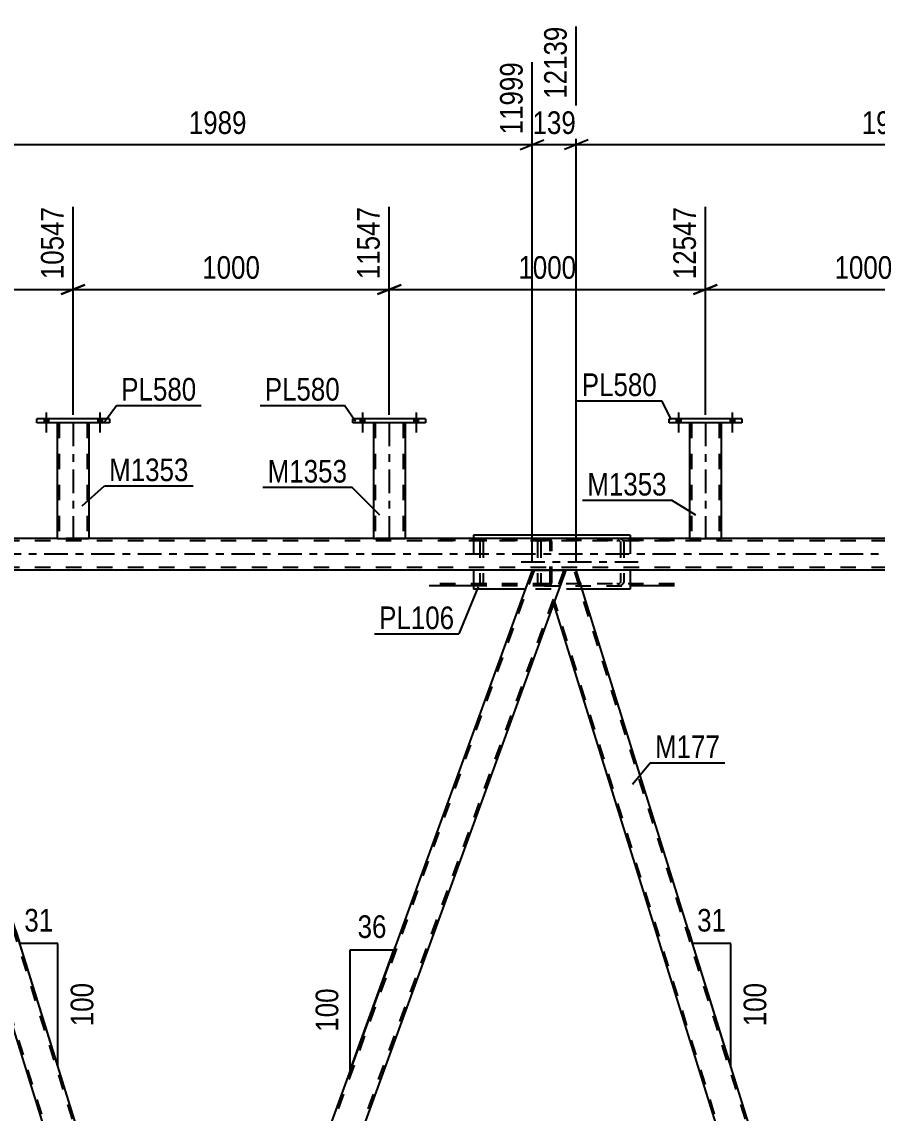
# Model space of a CAD drawing. Header units: millimetres. Extents: x -857 to 332, y -866 to -25.
# Drawn here: x -393.4 to -285.2, y -747.5 to -609.5 of the extents above; entities that cross this region are included whole.
import ezdxf

# ---------------------------------------------------------------- set-up
doc = ezdxf.new("R2010")
doc.units = ezdxf.units.MM
doc.linetypes.add('DXK_LINE_DOT2', pattern=[3.9198, 1.9599, -1.9599])
doc.linetypes.add('DXK_LINE_DOT3', pattern=[5.9187, 2.979, -0.9799, 0.9799, -0.9799])
doc.styles.add('Arial Narrow', font='ARIALN.TTF', dxfattribs={"height": 0.2})

# ---------------------------------------------------------------- blocks, each defined once
blk = doc.blocks.new('Part-570386455-6812 - 6466')
at = {"color": 2, "linetype": 'Continuous'}
for p, q in [((-409.69, -678.84), (-411.23, -683.09)), ((-408.37, -678.84), (-409.69, -678.84)), ((-371.67, -796.59), (-408.37, -678.84)), ((-411.23, -683.09), (-374.77, -800.06)), ((-372.93, -800.06), (-371.67, -796.59))]:
    blk.add_line(p, q, dxfattribs=at)
at = {"color": 7, "linetype": 'DXK_LINE_DOT2'}
for p, q in [((-371.8, -796.96), (-408.62, -678.84)), ((-374.52, -800.06), (-411.1, -682.72)), ((-371.67, -796.59), (-371.94, -797.33)), ((-374.77, -800.06), (-372.93, -800.06))]:
    blk.add_line(p, q, dxfattribs=at)
blk = doc.blocks.new('Part-570386455-7061 - 6466')
at = {"color": 7, "linetype": 'DXK_LINE_DOT2'}
for p, q in [((-327.25, -674.84), (-327.59, -674.88)), ((-327.42, -675.1), (-327.25, -675.08)), ((-310.8, -674.84), (-327.25, -674.84)), ((-310.8, -675.08), (-327.25, -675.08)), ((-317.75, -674.88), (-318.08, -674.84)), ((-318.08, -675.08), (-317.91, -675.1)), ((-328.06, -675.14), (-328.13, -675.32)), ((-328.13, -675.32), (-328.13, -680.36)), ((-327.69, -675.32), (-327.66, -675.23)), ((-327.69, -675.32), (-327.69, -680.36)), ((-317.68, -675.23), (-317.65, -675.32)), ((-317.65, -675.32), (-317.65, -680.36)), ((-317.21, -675.32), (-317.27, -675.14)), ((-317.21, -675.32), (-317.21, -680.36)), ((-328.13, -680.36), (-328.06, -680.55)), ((-327.66, -680.45), (-327.69, -680.36)), ((-327.25, -680.6), (-327.42, -680.58)), ((-310.8, -680.6), (-327.25, -680.6)), ((-317.91, -680.58), (-318.08, -680.6)), ((-317.65, -680.36), (-317.68, -680.45)), ((-317.27, -680.55), (-317.21, -680.36)), ((-327.59, -680.8), (-327.25, -680.84)), ((-327.25, -680.84), (-316.41, -680.84)), ((-318.08, -680.84), (-317.75, -680.8))]:
    blk.add_line(p, q, dxfattribs=at)
at = {"color": 7, "linetype": 'DXK_LINE_DOT3'}
blk.add_line((-315.38, -677.84), (-331.02, -677.84), dxfattribs=at)
at = {"color": 2, "linetype": 'Continuous'}
blk.add_line((-310.8, -680.84), (-316.41, -680.84), dxfattribs=at)
at = {"color": 7, "linetype": 'DXK_LINE_DOT2'}
for centre, radius, start, end in [((-327.45, -675.68), 0.817, 99.5182, 138.0638), ((-327.35, -675.5), 0.409, 99.5182, 138.0638), ((-317.98, -675.5), 0.409, 41.9362, 80.4818), ((-317.88, -675.68), 0.817, 41.9362, 80.4818), ((-327.45, -680), 0.817, 221.9362, 260.4818), ((-327.35, -680.18), 0.409, 221.9362, 260.4818), ((-317.98, -680.18), 0.409, 279.5182, 318.0638), ((-317.88, -680), 0.817, 279.5182, 318.0638)]:
    blk.add_arc(centre, radius, start, end, dxfattribs=at)
blk = doc.blocks.new('Part-570386455-6611 - 6466')
at = {"color": 2, "linetype": 'Continuous'}
for p, q in [((-302.29, -659.72), (-311.49, -659.72)), ((-311.49, -660.2), (-311.49, -659.72)), ((-302.29, -659.72), (-302.29, -660.2)), ((-302.29, -660.2), (-311.49, -660.2))]:
    blk.add_line(p, q, dxfattribs=at)
blk = doc.blocks.new('Part-570386455-6513 - 6466')
at = {"color": 7, "linetype": 'DXK_LINE_DOT2'}
for p, q in [((-127.13, -674.84), (-788.89, -674.84)), ((-384.89, -674.84), (-388.89, -674.84)), ((-344.89, -674.84), (-348.89, -674.84)), ((-304.89, -674.84), (-308.89, -674.84)), ((-127.13, -675.16), (-808.78, -675.16)), ((-127.13, -678.52), (-808.78, -678.52)), ((-323.23, -678.84), (-328.81, -678.84))]:
    blk.add_line(p, q, dxfattribs=at)
at = {"color": 2, "linetype": 'Continuous'}
for p, q in [((-388.89, -674.84), (-424.89, -674.84)), ((-348.89, -674.84), (-384.89, -674.84)), ((-308.89, -674.84), (-344.89, -674.84)), ((-268.89, -674.84), (-304.89, -674.84)), ((-328.81, -678.84), (-408.37, -678.84)), ((-243.67, -678.84), (-323.23, -678.84))]:
    blk.add_line(p, q, dxfattribs=at)
at = {"color": 7, "linetype": 'DXK_LINE_DOT3'}
blk.add_line((-127.13, -676.84), (-808.78, -676.84), dxfattribs=at)
blk = doc.blocks.new('Part-570386455-6554 - 6466')
at = {"color": 2, "linetype": 'Continuous'}
for p, q in [((-308.89, -660.2), (-308.89, -674.84)), ((-304.89, -660.2), (-304.89, -674.84)), ((-308.89, -674.84), (-304.89, -674.84))]:
    blk.add_line(p, q, dxfattribs=at)
at = {"color": 7, "linetype": 'DXK_LINE_DOT2'}
for p, q in [((-304.89, -660.2), (-308.89, -660.2)), ((-308.89, -660.2), (-308.86, -660.2)), ((-308.65, -660.2), (-308.65, -674.84)), ((-305.13, -660.2), (-305.13, -674.84)), ((-305.19, -674.84), (-305.15, -674.84)), ((-305.15, -674.84), (-305.19, -674.84)), ((-305.13, -674.84), (-305.15, -674.84)), ((-305.15, -674.84), (-305.13, -674.84))]:
    blk.add_line(p, q, dxfattribs=at)
at = {"color": 7, "linetype": 'DXK_LINE_DOT3'}
blk.add_line((-306.89, -660.2), (-306.89, -674.84), dxfattribs=at)
blk = doc.blocks.new('Bolt-570386455-6630 - 6466')
at = {"linetype": 'Continuous'}
for points in [[(-390.01, -659.72), (-390.57, -659.72), (-390.57, -660.2), (-390.01, -660.2)], [(-390.01, -659.72), (-390.57, -659.72), (-390.57, -660.2), (-390.01, -660.2)], [(-383.21, -659.72), (-383.77, -659.72), (-383.77, -660.2), (-383.21, -660.2)], [(-383.21, -659.72), (-383.77, -659.72), (-383.77, -660.2), (-383.21, -660.2)]]:
    blk.add_hatch(color=1, dxfattribs=at).paths.add_polyline_path(points)
at = {"color": 1, "linetype": 'Continuous'}
for p, q in [((-390.57, -659.72), (-390.57, -660.2)), ((-390.57, -659.72), (-390.57, -660.2)), ((-390.29, -658.92), (-390.29, -661.44)), ((-390.29, -658.92), (-390.29, -661.44)), ((-390.01, -659.72), (-390.01, -660.2)), ((-390.01, -659.72), (-390.01, -660.2)), ((-383.77, -659.72), (-383.77, -660.2)), ((-383.77, -659.72), (-383.77, -660.2)), ((-383.49, -658.92), (-383.49, -661.44)), ((-383.49, -658.92), (-383.49, -661.44)), ((-383.21, -659.72), (-383.21, -660.2)), ((-383.21, -659.72), (-383.21, -660.2))]:
    blk.add_line(p, q, dxfattribs=at)
blk = doc.blocks.new('Bolt-570386455-6640 - 6466')
at = {"linetype": 'Continuous'}
for points in [[(-310.01, -659.72), (-310.57, -659.72), (-310.57, -660.2), (-310.01, -660.2)], [(-310.01, -659.72), (-310.57, -659.72), (-310.57, -660.2), (-310.01, -660.2)], [(-303.21, -659.72), (-303.77, -659.72), (-303.77, -660.2), (-303.21, -660.2)], [(-303.21, -659.72), (-303.77, -659.72), (-303.77, -660.2), (-303.21, -660.2)]]:
    blk.add_hatch(color=1, dxfattribs=at).paths.add_polyline_path(points)
at = {"color": 1, "linetype": 'Continuous'}
for p, q in [((-310.57, -659.72), (-310.57, -660.2)), ((-310.57, -659.72), (-310.57, -660.2)), ((-310.29, -658.92), (-310.29, -661.44)), ((-310.29, -658.92), (-310.29, -661.44)), ((-310.01, -659.72), (-310.01, -660.2)), ((-310.01, -659.72), (-310.01, -660.2)), ((-303.77, -659.72), (-303.77, -660.2)), ((-303.77, -659.72), (-303.77, -660.2)), ((-303.49, -658.92), (-303.49, -661.44)), ((-303.49, -658.92), (-303.49, -661.44)), ((-303.21, -659.72), (-303.21, -660.2)), ((-303.21, -659.72), (-303.21, -660.2))]:
    blk.add_line(p, q, dxfattribs=at)
blk = doc.blocks.new('Part-570386455-6707 - 6466')
at = {"color": 2, "linetype": 'Continuous'}
for p, q in [((-388.89, -660.2), (-388.89, -674.84)), ((-384.89, -660.2), (-384.89, -674.84)), ((-388.89, -674.84), (-384.89, -674.84))]:
    blk.add_line(p, q, dxfattribs=at)
at = {"color": 7, "linetype": 'DXK_LINE_DOT2'}
for p, q in [((-384.89, -660.2), (-388.89, -660.2)), ((-388.89, -660.2), (-388.86, -660.2)), ((-388.65, -660.2), (-388.65, -674.84)), ((-385.13, -660.2), (-385.13, -674.84)), ((-385.19, -674.84), (-385.15, -674.84)), ((-385.15, -674.84), (-385.19, -674.84)), ((-385.13, -674.84), (-385.15, -674.84)), ((-385.15, -674.84), (-385.13, -674.84))]:
    blk.add_line(p, q, dxfattribs=at)
at = {"color": 7, "linetype": 'DXK_LINE_DOT3'}
blk.add_line((-386.89, -660.2), (-386.89, -674.84), dxfattribs=at)
blk = doc.blocks.new('Bolt-570386455-6632 - 6466')
at = {"linetype": 'Continuous'}
for points in [[(-350.01, -659.72), (-350.57, -659.72), (-350.57, -660.2), (-350.01, -660.2)], [(-350.01, -659.72), (-350.57, -659.72), (-350.57, -660.2), (-350.01, -660.2)], [(-343.21, -659.72), (-343.77, -659.72), (-343.77, -660.2), (-343.21, -660.2)], [(-343.21, -659.72), (-343.77, -659.72), (-343.77, -660.2), (-343.21, -660.2)]]:
    blk.add_hatch(color=1, dxfattribs=at).paths.add_polyline_path(points)
at = {"color": 1, "linetype": 'Continuous'}
for p, q in [((-350.57, -659.72), (-350.57, -660.2)), ((-350.57, -659.72), (-350.57, -660.2)), ((-350.29, -658.92), (-350.29, -661.44)), ((-350.29, -658.92), (-350.29, -661.44)), ((-350.01, -659.72), (-350.01, -660.2)), ((-350.01, -659.72), (-350.01, -660.2)), ((-343.77, -659.72), (-343.77, -660.2)), ((-343.77, -659.72), (-343.77, -660.2)), ((-343.49, -658.92), (-343.49, -661.44)), ((-343.49, -658.92), (-343.49, -661.44)), ((-343.21, -659.72), (-343.21, -660.2)), ((-343.21, -659.72), (-343.21, -660.2))]:
    blk.add_line(p, q, dxfattribs=at)
blk = doc.blocks.new('Part-570386455-6700 - 6466')
at = {"color": 2, "linetype": 'Continuous'}
for p, q in [((-382.29, -659.72), (-391.49, -659.72)), ((-391.49, -660.2), (-391.49, -659.72)), ((-382.29, -659.72), (-382.29, -660.2)), ((-382.29, -660.2), (-391.49, -660.2))]:
    blk.add_line(p, q, dxfattribs=at)
blk = doc.blocks.new('Part-570386455-6830 - 6466')
at = {"color": 7, "linetype": 'DXK_LINE_DOT2'}
for p, q in [((-328.55, -678.84), (-372.67, -800.06)), ((-324.81, -678.84), (-368.93, -800.06)), ((-324.55, -678.84), (-326.1, -683.09)), ((-371.67, -796.59), (-372.93, -800.06)), ((-368.67, -800.06), (-372.93, -800.06))]:
    blk.add_line(p, q, dxfattribs=at)
at = {"color": 2, "linetype": 'Continuous'}
for p, q in [((-328.81, -678.84), (-371.67, -796.59)), ((-328.81, -678.84), (-324.55, -678.84)), ((-326.1, -683.09), (-368.67, -800.06))]:
    blk.add_line(p, q, dxfattribs=at)
blk = doc.blocks.new('Part-570386455-6853 - 6466')
at = {"color": 7, "linetype": 'DXK_LINE_DOT2'}
for p, q in [((-326.75, -674.84), (-341.84, -674.84)), ((-326.75, -675.08), (-341.84, -675.08)), ((-334.55, -674.84), (-334.89, -674.88)), ((-334.72, -675.1), (-334.55, -675.08)), ((-328.13, -675.08), (-328.13, -674.84)), ((-326.59, -674.88), (-326.75, -674.84)), ((-326.75, -675.08), (-326.67, -675.1)), ((-326.67, -675.1), (-326.6, -675.15)), ((-326.44, -674.98), (-326.59, -674.88)), ((-326.35, -675.14), (-326.44, -674.98)), ((-335.36, -675.14), (-335.43, -675.32)), ((-335.43, -675.32), (-335.43, -680.36)), ((-334.99, -675.32), (-334.96, -675.23)), ((-334.99, -675.32), (-334.99, -680.36)), ((-326.6, -675.15), (-326.55, -675.23)), ((-326.55, -675.23), (-326.54, -675.32)), ((-326.54, -680.36), (-326.54, -675.32)), ((-326.32, -675.32), (-326.35, -675.14)), ((-326.32, -680.36), (-326.32, -675.32)), ((-326.75, -680.6), (-341.84, -680.6)), ((-335.43, -680.36), (-335.36, -680.55)), ((-334.96, -680.45), (-334.99, -680.36)), ((-334.55, -680.6), (-334.72, -680.58)), ((-328.13, -680.84), (-328.13, -680.6)), ((-326.67, -680.58), (-326.75, -680.6)), ((-326.6, -680.53), (-326.67, -680.58)), ((-326.55, -680.45), (-326.6, -680.53)), ((-326.54, -680.36), (-326.55, -680.45)), ((-326.44, -680.7), (-326.35, -680.55)), ((-326.35, -680.55), (-326.32, -680.36)), ((-326.75, -680.84), (-336.23, -680.84)), ((-334.89, -680.8), (-334.55, -680.84)), ((-326.75, -680.84), (-326.59, -680.8)), ((-326.59, -680.8), (-326.44, -680.7))]:
    blk.add_line(p, q, dxfattribs=at)
at = {"color": 2, "linetype": 'Continuous'}
blk.add_line((-336.23, -680.84), (-341.84, -680.84), dxfattribs=at)
at = {"color": 7, "linetype": 'DXK_LINE_DOT2'}
for centre, radius, start, end in [((-334.75, -675.68), 0.817, 99.5182, 138.0638), ((-334.65, -675.5), 0.409, 99.5182, 138.0638), ((-334.75, -680), 0.817, 221.9362, 260.4818), ((-334.65, -680.18), 0.409, 221.9362, 260.4818)]:
    blk.add_arc(centre, radius, start, end, dxfattribs=at)
blk = doc.blocks.new('Part-570386455-6992 - 6466')
at = {"color": 2, "linetype": 'Continuous'}
for p, q in [((-348.89, -660.2), (-348.89, -674.84)), ((-344.89, -660.2), (-344.89, -674.84)), ((-348.89, -674.84), (-344.89, -674.84))]:
    blk.add_line(p, q, dxfattribs=at)
at = {"color": 7, "linetype": 'DXK_LINE_DOT2'}
for p, q in [((-344.89, -660.2), (-348.89, -660.2)), ((-348.89, -660.2), (-348.86, -660.2)), ((-348.65, -660.2), (-348.65, -674.84)), ((-345.13, -660.2), (-345.13, -674.84)), ((-345.19, -674.84), (-345.15, -674.84)), ((-345.15, -674.84), (-345.19, -674.84)), ((-345.13, -674.84), (-345.15, -674.84)), ((-345.15, -674.84), (-345.13, -674.84))]:
    blk.add_line(p, q, dxfattribs=at)
at = {"color": 7, "linetype": 'DXK_LINE_DOT3'}
blk.add_line((-346.89, -660.2), (-346.89, -674.84), dxfattribs=at)
blk = doc.blocks.new('Part-570386455-6997 - 6466')
at = {"color": 2, "linetype": 'Continuous'}
for p, q in [((-342.29, -659.72), (-351.49, -659.72)), ((-351.49, -660.2), (-351.49, -659.72)), ((-342.29, -659.72), (-342.29, -660.2)), ((-342.29, -660.2), (-351.49, -660.2))]:
    blk.add_line(p, q, dxfattribs=at)
blk = doc.blocks.new('Part-570386455-7044 - 6466')
at = {"color": 2, "linetype": 'Continuous'}
for p, q in [((-336.23, -674.44), (-336.23, -674.84)), ((-316.41, -674.44), (-336.23, -674.44)), ((-316.41, -674.44), (-316.41, -674.84)), ((-336.23, -678.84), (-336.23, -681.24)), ((-316.41, -678.84), (-316.41, -681.24)), ((-329.68, -681.24), (-336.23, -681.24)), ((-316.41, -681.24), (-322.49, -681.24))]:
    blk.add_line(p, q, dxfattribs=at)
at = {"color": 7, "linetype": 'DXK_LINE_DOT2'}
for p, q in [((-336.23, -674.84), (-336.23, -678.84)), ((-316.41, -674.84), (-316.41, -678.84)), ((-322.49, -681.24), (-329.68, -681.24))]:
    blk.add_line(p, q, dxfattribs=at)
blk = doc.blocks.new('Part-570386455-7066 - 6466')
at = {"color": 7, "linetype": 'DXK_LINE_DOT2'}
for p, q in [((-243.42, -678.84), (-287.54, -800.06)), ((-239.67, -678.84), (-283.79, -800.06)), ((-239.42, -678.84), (-240.97, -683.09)), ((-286.53, -796.59), (-287.8, -800.06)), ((-283.54, -800.06), (-287.8, -800.06))]:
    blk.add_line(p, q, dxfattribs=at)
at = {"color": 2, "linetype": 'Continuous'}
for p, q in [((-243.67, -678.84), (-286.53, -796.59)), ((-243.67, -678.84), (-239.42, -678.84)), ((-240.97, -683.09), (-283.54, -800.06))]:
    blk.add_line(p, q, dxfattribs=at)
blk = doc.blocks.new('Part-570386455-7090 - 6466')
at = {"color": 2, "linetype": 'Continuous'}
for p, q in [((-324.55, -678.84), (-326.1, -683.09)), ((-323.23, -678.84), (-324.55, -678.84)), ((-286.53, -796.59), (-323.23, -678.84)), ((-326.1, -683.09), (-289.64, -800.06)), ((-287.8, -800.06), (-286.53, -796.59))]:
    blk.add_line(p, q, dxfattribs=at)
at = {"color": 7, "linetype": 'DXK_LINE_DOT2'}
for p, q in [((-286.67, -796.96), (-323.49, -678.84)), ((-289.39, -800.06), (-325.96, -682.72)), ((-286.53, -796.59), (-286.8, -797.33)), ((-289.64, -800.06), (-287.8, -800.06))]:
    blk.add_line(p, q, dxfattribs=at)
blk = doc.blocks.new('AngleDimension-570386455-49890 - 6466')
at = {"color": 7, "linetype": 'Continuous'}
for p, q in [((-394.17, -724.41), (-393.65, -726.07)), ((-388.83, -726.07), (-393.65, -726.07)), ((-388.83, -741.54), (-393.65, -726.07)), ((-388.83, -741.54), (-388.83, -726.07))]:
    blk.add_line(p, q, dxfattribs=at)
at = {"color": 0}
blk.add_wipeout([(-383.73, -730.47), (-387.93, -730.47), (-387.93, -737.15), (-383.73, -737.15)], dxfattribs=at)
at = {"color": 3, "style": 'Arial Narrow'}
blk.add_text('100', height=2.863, rotation=90.0002, dxfattribs=at).set_placement((-384.33, -736.55))
at = {"color": 0}
blk.add_wipeout([(-388.81, -725.17), (-388.81, -720.97), (-393.66, -720.97), (-393.66, -725.17)], dxfattribs=at)
at = {"color": 3, "style": 'Arial Narrow'}
blk.add_text('31', height=2.863, dxfattribs=at).set_placement((-393.06, -724.57))
blk = doc.blocks.new('StraightDimension-570386455-8242 - 6466')
at = {"color": 7, "linetype": 'Continuous'}
blk.add_line((-141.88, -678.84), (-498.82, -678.84), dxfattribs=at)
blk = doc.blocks.new('StraightDimension-570386455-17861 - 6466')
at = {"color": 7, "linetype": 'Continuous'}
for p, q in [((-346.89, -659.2), (-346.89, -632.9)), ((-306.89, -659.2), (-306.89, -632.9)), ((-345.39, -642.74), (-348.39, -643.94)), ((-346.89, -643.34), (-306.89, -643.34)), ((-308.39, -643.94), (-305.39, -642.74))]:
    blk.add_line(p, q, dxfattribs=at)
at = {"color": 0}
blk.add_wipeout([(-322.64, -642.59), (-322.64, -638.39), (-331.15, -638.39), (-331.15, -642.59)], dxfattribs=at)
at = {"color": 3, "style": 'Arial Narrow'}
blk.add_text('1000', height=2.863, dxfattribs=at).set_placement((-330.55, -641.99))
at = {"color": 0, "linetype": 'Continuous'}
blk.add_wipeout([(-307.49, -632.3), (-311.69, -632.3), (-311.69, -642.64), (-307.49, -642.64)], dxfattribs=at)
at = {"color": 3, "linetype": 'Continuous', "style": 'Arial Narrow'}
blk.add_text('12547', height=2.863, rotation=90.0002, dxfattribs=at).set_placement((-308.09, -642.04))
blk = doc.blocks.new('AngleDimension-570386455-49920 - 6466')
at = {"color": 7, "linetype": 'Continuous'}
for p, q in [((-351.84, -726.88), (-346.3, -726.88)), ((-351.84, -742.11), (-346.3, -726.88)), ((-351.84, -742.11), (-351.84, -726.88)), ((-346.14, -726.46), (-346.3, -726.88))]:
    blk.add_line(p, q, dxfattribs=at)
at = {"color": 0}
blk.add_wipeout([(-352.74, -731.15), (-356.94, -731.15), (-356.94, -737.84), (-352.74, -737.84)], dxfattribs=at)
at = {"color": 3, "style": 'Arial Narrow'}
blk.add_text('100', height=2.863, rotation=90.0002, dxfattribs=at).set_placement((-353.34, -737.24))
at = {"color": 0}
blk.add_wipeout([(-346.64, -725.98), (-346.64, -721.78), (-351.49, -721.78), (-351.49, -725.98)], dxfattribs=at)
at = {"color": 3, "style": 'Arial Narrow'}
blk.add_text('36', height=2.863, dxfattribs=at).set_placement((-350.89, -725.38))
blk = doc.blocks.new('StraightDimension-570386455-17860 - 6466')
at = {"color": 7, "linetype": 'Continuous'}
for p, q in [((-306.89, -659.2), (-306.89, -632.9)), ((-266.89, -659.2), (-266.89, -632.9)), ((-305.39, -642.74), (-308.39, -643.94)), ((-306.89, -643.34), (-266.89, -643.34)), ((-268.39, -643.94), (-265.39, -642.74))]:
    blk.add_line(p, q, dxfattribs=at)
at = {"color": 0}
blk.add_wipeout([(-282.64, -642.59), (-282.64, -638.39), (-291.15, -638.39), (-291.15, -642.59)], dxfattribs=at)
at = {"color": 3, "style": 'Arial Narrow'}
blk.add_text('1000', height=2.863, dxfattribs=at).set_placement((-290.55, -641.99))
at = {"color": 0, "linetype": 'Continuous'}
blk.add_wipeout([(-267.49, -632.3), (-271.69, -632.3), (-271.69, -642.64), (-267.49, -642.64)], dxfattribs=at)
at = {"color": 3, "linetype": 'Continuous', "style": 'Arial Narrow'}
blk.add_text('13547', height=2.863, rotation=90.0002, dxfattribs=at).set_placement((-268.09, -642.04))
blk = doc.blocks.new('StraightDimension-570386455-17862 - 6466')
at = {"color": 7, "linetype": 'Continuous'}
for p, q in [((-386.89, -659.2), (-386.89, -632.9)), ((-346.89, -659.2), (-346.89, -632.9)), ((-385.39, -642.74), (-388.39, -643.94)), ((-386.89, -643.34), (-346.89, -643.34)), ((-348.39, -643.94), (-345.39, -642.74))]:
    blk.add_line(p, q, dxfattribs=at)
at = {"color": 0}
blk.add_wipeout([(-362.64, -642.59), (-362.64, -638.39), (-371.15, -638.39), (-371.15, -642.59)], dxfattribs=at)
at = {"color": 3, "style": 'Arial Narrow'}
blk.add_text('1000', height=2.863, dxfattribs=at).set_placement((-370.55, -641.99))
at = {"color": 0, "linetype": 'Continuous'}
blk.add_wipeout([(-347.49, -632.3), (-351.69, -632.3), (-351.69, -642.64), (-347.49, -642.64)], dxfattribs=at)
at = {"color": 3, "linetype": 'Continuous', "style": 'Arial Narrow'}
blk.add_text('11547', height=2.863, rotation=90.0002, dxfattribs=at).set_placement((-348.09, -642.04))
blk = doc.blocks.new('StraightDimension-570386455-17863 - 6466')
at = {"color": 7, "linetype": 'Continuous'}
for p, q in [((-386.89, -659.2), (-386.89, -632.9)), ((-426.89, -659.2), (-426.89, -634.73)), ((-425.39, -642.74), (-428.39, -643.94)), ((-426.89, -643.34), (-386.89, -643.34)), ((-388.39, -643.94), (-385.39, -642.74))]:
    blk.add_line(p, q, dxfattribs=at)
at = {"color": 0}
blk.add_wipeout([(-402.64, -642.59), (-402.64, -638.39), (-411.15, -638.39), (-411.15, -642.59)], dxfattribs=at)
at = {"color": 3, "style": 'Arial Narrow'}
blk.add_text('1000', height=2.863, dxfattribs=at).set_placement((-410.55, -641.99))
at = {"color": 0, "linetype": 'Continuous'}
blk.add_wipeout([(-387.49, -632.3), (-391.69, -632.3), (-391.69, -642.64), (-387.49, -642.64)], dxfattribs=at)
at = {"color": 3, "linetype": 'Continuous', "style": 'Arial Narrow'}
blk.add_text('10547', height=2.863, rotation=90.0002, dxfattribs=at).set_placement((-388.09, -642.04))
blk = doc.blocks.new('StraightDimension-570386455-46990 - 6466')
at = {"color": 7, "linetype": 'Continuous'}
for p, q in [((-323.23, -677.84), (-323.23, -610.08)), ((-243.67, -677.84), (-243.67, -614.58)), ((-321.73, -624.42), (-324.73, -625.62)), ((-323.23, -625.02), (-243.67, -625.02)), ((-245.17, -625.62), (-242.17, -624.42))]:
    blk.add_line(p, q, dxfattribs=at)
at = {"color": 0}
blk.add_wipeout([(-279.2, -624.27), (-279.2, -620.07), (-287.71, -620.07), (-287.71, -624.27)], dxfattribs=at)
at = {"color": 3, "style": 'Arial Narrow'}
blk.add_text('1989', height=2.863, dxfattribs=at).set_placement((-287.11, -623.67))
at = {"color": 0, "linetype": 'Continuous'}
blk.add_wipeout([(-244.27, -613.98), (-248.47, -613.98), (-248.47, -624.32), (-244.27, -624.32)], dxfattribs=at)
at = {"color": 3, "linetype": 'Continuous', "style": 'Arial Narrow'}
blk.add_text('14128', height=2.863, rotation=90.0002, dxfattribs=at).set_placement((-244.87, -623.72))
blk = doc.blocks.new('StraightDimension-570386455-46991 - 6466')
at = {"color": 7, "linetype": 'Continuous'}
for p, q in [((-323.23, -677.84), (-323.23, -610.08)), ((-328.81, -677.84), (-328.81, -614.58)), ((-330.31, -625.62), (-327.31, -624.42)), ((-328.81, -625.02), (-323.23, -625.02)), ((-321.73, -624.42), (-324.73, -625.62))]:
    blk.add_line(p, q, dxfattribs=at)
at = {"color": 0}
blk.add_wipeout([(-322.68, -624.27), (-322.68, -620.07), (-329.36, -620.07), (-329.36, -624.27)], dxfattribs=at)
at = {"color": 3, "style": 'Arial Narrow'}
blk.add_text('139', height=2.863, dxfattribs=at).set_placement((-328.76, -623.67))
at = {"color": 0, "linetype": 'Continuous'}
blk.add_wipeout([(-323.83, -609.48), (-328.03, -609.48), (-328.03, -619.82), (-323.83, -619.82)], dxfattribs=at)
at = {"color": 3, "linetype": 'Continuous', "style": 'Arial Narrow'}
blk.add_text('12139', height=2.863, rotation=90.0002, dxfattribs=at).set_placement((-324.43, -619.22))
blk = doc.blocks.new('StraightDimension-570386455-46992 - 6466')
at = {"color": 7, "linetype": 'Continuous'}
for p, q in [((-408.37, -677.84), (-408.37, -610.08)), ((-328.81, -677.84), (-328.81, -614.58)), ((-406.87, -624.42), (-409.87, -625.62)), ((-408.37, -625.02), (-328.81, -625.02)), ((-330.31, -625.62), (-327.31, -624.42))]:
    blk.add_line(p, q, dxfattribs=at)
at = {"color": 0}
blk.add_wipeout([(-364.33, -624.27), (-364.33, -620.07), (-372.85, -620.07), (-372.85, -624.27)], dxfattribs=at)
at = {"color": 3, "style": 'Arial Narrow'}
blk.add_text('1989', height=2.863, dxfattribs=at).set_placement((-372.25, -623.67))
at = {"color": 0, "linetype": 'Continuous'}
blk.add_wipeout([(-329.41, -613.98), (-333.61, -613.98), (-333.61, -624.32), (-329.41, -624.32)], dxfattribs=at)
at = {"color": 3, "linetype": 'Continuous', "style": 'Arial Narrow'}
blk.add_text('11999', height=2.863, rotation=90.0002, dxfattribs=at).set_placement((-330.01, -623.72))
blk = doc.blocks.new('AngleDimension-570386455-49918 - 6466')
at = {"color": 7, "linetype": 'Continuous'}
for p, q in [((-309.03, -724.41), (-308.51, -726.07)), ((-303.69, -726.07), (-308.51, -726.07)), ((-303.69, -741.54), (-308.51, -726.07)), ((-303.69, -741.54), (-303.69, -726.07))]:
    blk.add_line(p, q, dxfattribs=at)
at = {"color": 0}
blk.add_wipeout([(-298.59, -730.47), (-302.79, -730.47), (-302.79, -737.15), (-298.59, -737.15)], dxfattribs=at)
at = {"color": 3, "style": 'Arial Narrow'}
blk.add_text('100', height=2.863, rotation=90.0002, dxfattribs=at).set_placement((-299.19, -736.55))
at = {"color": 0}
blk.add_wipeout([(-303.67, -725.17), (-303.67, -720.97), (-308.53, -720.97), (-308.53, -725.17)], dxfattribs=at)
at = {"color": 3, "style": 'Arial Narrow'}
blk.add_text('31', height=2.863, dxfattribs=at).set_placement((-307.93, -724.57))
blk = doc.blocks.new('Mark-570386455-6607 - 6466')
at = {"color": 0}
blk.add_wipeout([(-313.02, -656.82), (-313.02, -653.82), (-322.53, -653.82), (-322.53, -656.82)], dxfattribs=at)
blk.add_wipeout([(-313.02, -656.82), (-313.02, -653.82), (-322.53, -653.82), (-322.53, -656.82)], dxfattribs=at)
at = {"color": 30, "linetype": 'Continuous'}
for p in [(-323.13, -657.42), (-311.16, -659.85)]:
    blk.add_line(p, (-312.42, -657.42), dxfattribs=at)
at = {"color": 3, "style": 'Arial Narrow'}
blk.add_text('PL580', height=2.863, dxfattribs=at).set_placement((-322.53, -656.82))
blk = doc.blocks.new('Mark-570386455-6550 - 6466')
at = {"color": 0}
blk.add_wipeout([(-311.78, -669.41), (-311.78, -666.41), (-321.83, -666.41), (-321.83, -669.41)], dxfattribs=at)
blk.add_wipeout([(-311.78, -669.41), (-311.78, -666.41), (-321.83, -666.41), (-321.83, -669.41)], dxfattribs=at)
at = {"color": 30, "linetype": 'Continuous'}
for p in [(-322.43, -670.01), (-308.08, -671.9)]:
    blk.add_line(p, (-311.18, -670.01), dxfattribs=at)
at = {"color": 3, "style": 'Arial Narrow'}
blk.add_text('M1353', height=2.863, dxfattribs=at).set_placement((-321.83, -669.41))
blk = doc.blocks.new('Mark-570386455-6703 - 6466')
at = {"color": 0}
blk.add_wipeout([(-372.28, -667.59), (-372.28, -664.59), (-382.33, -664.59), (-382.33, -667.59)], dxfattribs=at)
blk.add_wipeout([(-372.28, -667.59), (-372.28, -664.59), (-382.33, -664.59), (-382.33, -667.59)], dxfattribs=at)
at = {"color": 30, "linetype": 'Continuous'}
for p, q in [((-385.74, -670.73), (-382.93, -668.19)), ((-382.93, -668.19), (-371.68, -668.19))]:
    blk.add_line(p, q, dxfattribs=at)
at = {"color": 3, "style": 'Arial Narrow'}
blk.add_text('M1353', height=2.863, dxfattribs=at).set_placement((-382.33, -667.59))
blk = doc.blocks.new('Mark-570386455-6696 - 6466')
at = {"color": 0}
blk.add_wipeout([(-371.29, -657.4), (-371.29, -654.4), (-380.8, -654.4), (-380.8, -657.4)], dxfattribs=at)
blk.add_wipeout([(-371.29, -657.4), (-371.29, -654.4), (-380.8, -654.4), (-380.8, -657.4)], dxfattribs=at)
at = {"color": 30, "linetype": 'Continuous'}
for p, q in [((-382.95, -660.14), (-381.4, -658)), ((-381.4, -658), (-370.69, -658))]:
    blk.add_line(p, q, dxfattribs=at)
at = {"color": 3, "style": 'Arial Narrow'}
blk.add_text('PL580', height=2.863, dxfattribs=at).set_placement((-380.8, -657.4))
blk = doc.blocks.new('Mark-570386455-6988 - 6466')
at = {"color": 0}
blk.add_wipeout([(-352.22, -667.77), (-352.22, -664.77), (-362.27, -664.77), (-362.27, -667.77)], dxfattribs=at)
blk.add_wipeout([(-352.22, -667.77), (-352.22, -664.77), (-362.27, -664.77), (-362.27, -667.77)], dxfattribs=at)
at = {"color": 30, "linetype": 'Continuous'}
for p in [(-362.87, -668.37), (-348.08, -671.9)]:
    blk.add_line(p, (-351.62, -668.37), dxfattribs=at)
at = {"color": 3, "style": 'Arial Narrow'}
blk.add_text('M1353', height=2.863, dxfattribs=at).set_placement((-362.27, -667.77))
blk = doc.blocks.new('Mark-570386455-6993 - 6466')
at = {"color": 0}
blk.add_wipeout([(-353.14, -657.4), (-353.14, -654.4), (-362.64, -654.4), (-362.64, -657.4)], dxfattribs=at)
blk.add_wipeout([(-353.14, -657.4), (-353.14, -654.4), (-362.64, -654.4), (-362.64, -657.4)], dxfattribs=at)
at = {"color": 30, "linetype": 'Continuous'}
for p in [(-363.24, -658), (-351.17, -660.06)]:
    blk.add_line(p, (-352.54, -658), dxfattribs=at)
at = {"color": 3, "style": 'Arial Narrow'}
blk.add_text('PL580', height=2.863, dxfattribs=at).set_placement((-362.64, -657.4))
blk = doc.blocks.new('Mark-570386455-7040 - 6466')
at = {"color": 0}
blk.add_wipeout([(-338.67, -686.31), (-338.67, -683.31), (-348.17, -683.31), (-348.17, -686.31)], dxfattribs=at)
blk.add_wipeout([(-338.67, -686.31), (-338.67, -683.31), (-348.17, -683.31), (-348.17, -686.31)], dxfattribs=at)
at = {"color": 30, "linetype": 'Continuous'}
for p in [(-335.64, -680.97), (-348.77, -686.91)]:
    blk.add_line(p, (-338.07, -686.91), dxfattribs=at)
at = {"color": 3, "style": 'Arial Narrow'}
blk.add_text('PL106', height=2.863, dxfattribs=at).set_placement((-348.17, -686.31))
blk = doc.blocks.new('Mark-570386455-7086 - 6466')
at = {"color": 0}
blk.add_wipeout([(-305.04, -702.62), (-305.04, -699.62), (-313.26, -699.62), (-313.26, -702.62)], dxfattribs=at)
blk.add_wipeout([(-305.04, -702.62), (-305.04, -699.62), (-313.26, -699.62), (-313.26, -702.62)], dxfattribs=at)
at = {"color": 30, "linetype": 'Continuous'}
for p, q in [((-316.1, -705.94), (-313.86, -703.22)), ((-313.86, -703.22), (-304.44, -703.22))]:
    blk.add_line(p, q, dxfattribs=at)
at = {"color": 3, "style": 'Arial Narrow'}
blk.add_text('M177', height=2.863, dxfattribs=at).set_placement((-313.26, -702.62))

msp = doc.modelspace()

# ---------------------------------------------------------------- block references
for name in ['Part-570386455-6700 - 6466', 'Bolt-570386455-6630 - 6466', 'Part-570386455-6997 - 6466', 'Bolt-570386455-6632 - 6466', 'Part-570386455-6611 - 6466', 'Bolt-570386455-6640 - 6466', 'Part-570386455-6707 - 6466', 'Part-570386455-6992 - 6466', 'Part-570386455-6554 - 6466', 'Part-570386455-6513 - 6466', 'Part-570386455-6853 - 6466', 'Part-570386455-7044 - 6466', 'Part-570386455-7061 - 6466', 'Part-570386455-6812 - 6466', 'Part-570386455-6830 - 6466', 'Part-570386455-7090 - 6466', 'Part-570386455-7066 - 6466']:
    msp.add_blockref(name, (0, 0))

# ---------------------------------------------------------------- next in the draw order: block references
for name in ['StraightDimension-570386455-17861 - 6466', 'AngleDimension-570386455-49890 - 6466']:
    msp.add_blockref(name, (0, 0))

# ---------------------------------------------------------------- next in the draw order: block references
for name in ['StraightDimension-570386455-17862 - 6466', 'StraightDimension-570386455-17860 - 6466', 'StraightDimension-570386455-8242 - 6466']:
    msp.add_blockref(name, (0, 0))

# ---------------------------------------------------------------- next in the draw order: block references
for name in ['StraightDimension-570386455-46990 - 6466', 'StraightDimension-570386455-17863 - 6466', 'Mark-570386455-7040 - 6466', 'Mark-570386455-7086 - 6466', 'AngleDimension-570386455-49920 - 6466', 'AngleDimension-570386455-49918 - 6466']:
    msp.add_blockref(name, (0, 0))

# ---------------------------------------------------------------- next in the draw order: block references
msp.add_blockref('StraightDimension-570386455-46991 - 6466', (0, 0))

# ---------------------------------------------------------------- next in the draw order: block references
for name in ['StraightDimension-570386455-46992 - 6466', 'Mark-570386455-6607 - 6466', 'Mark-570386455-6550 - 6466']:
    msp.add_blockref(name, (0, 0))

# ---------------------------------------------------------------- next in the draw order: block references
for name in ['Mark-570386455-6696 - 6466', 'Mark-570386455-6993 - 6466', 'Mark-570386455-6703 - 6466', 'Mark-570386455-6988 - 6466']:
    msp.add_blockref(name, (0, 0))

doc.saveas('drawing.dxf')
